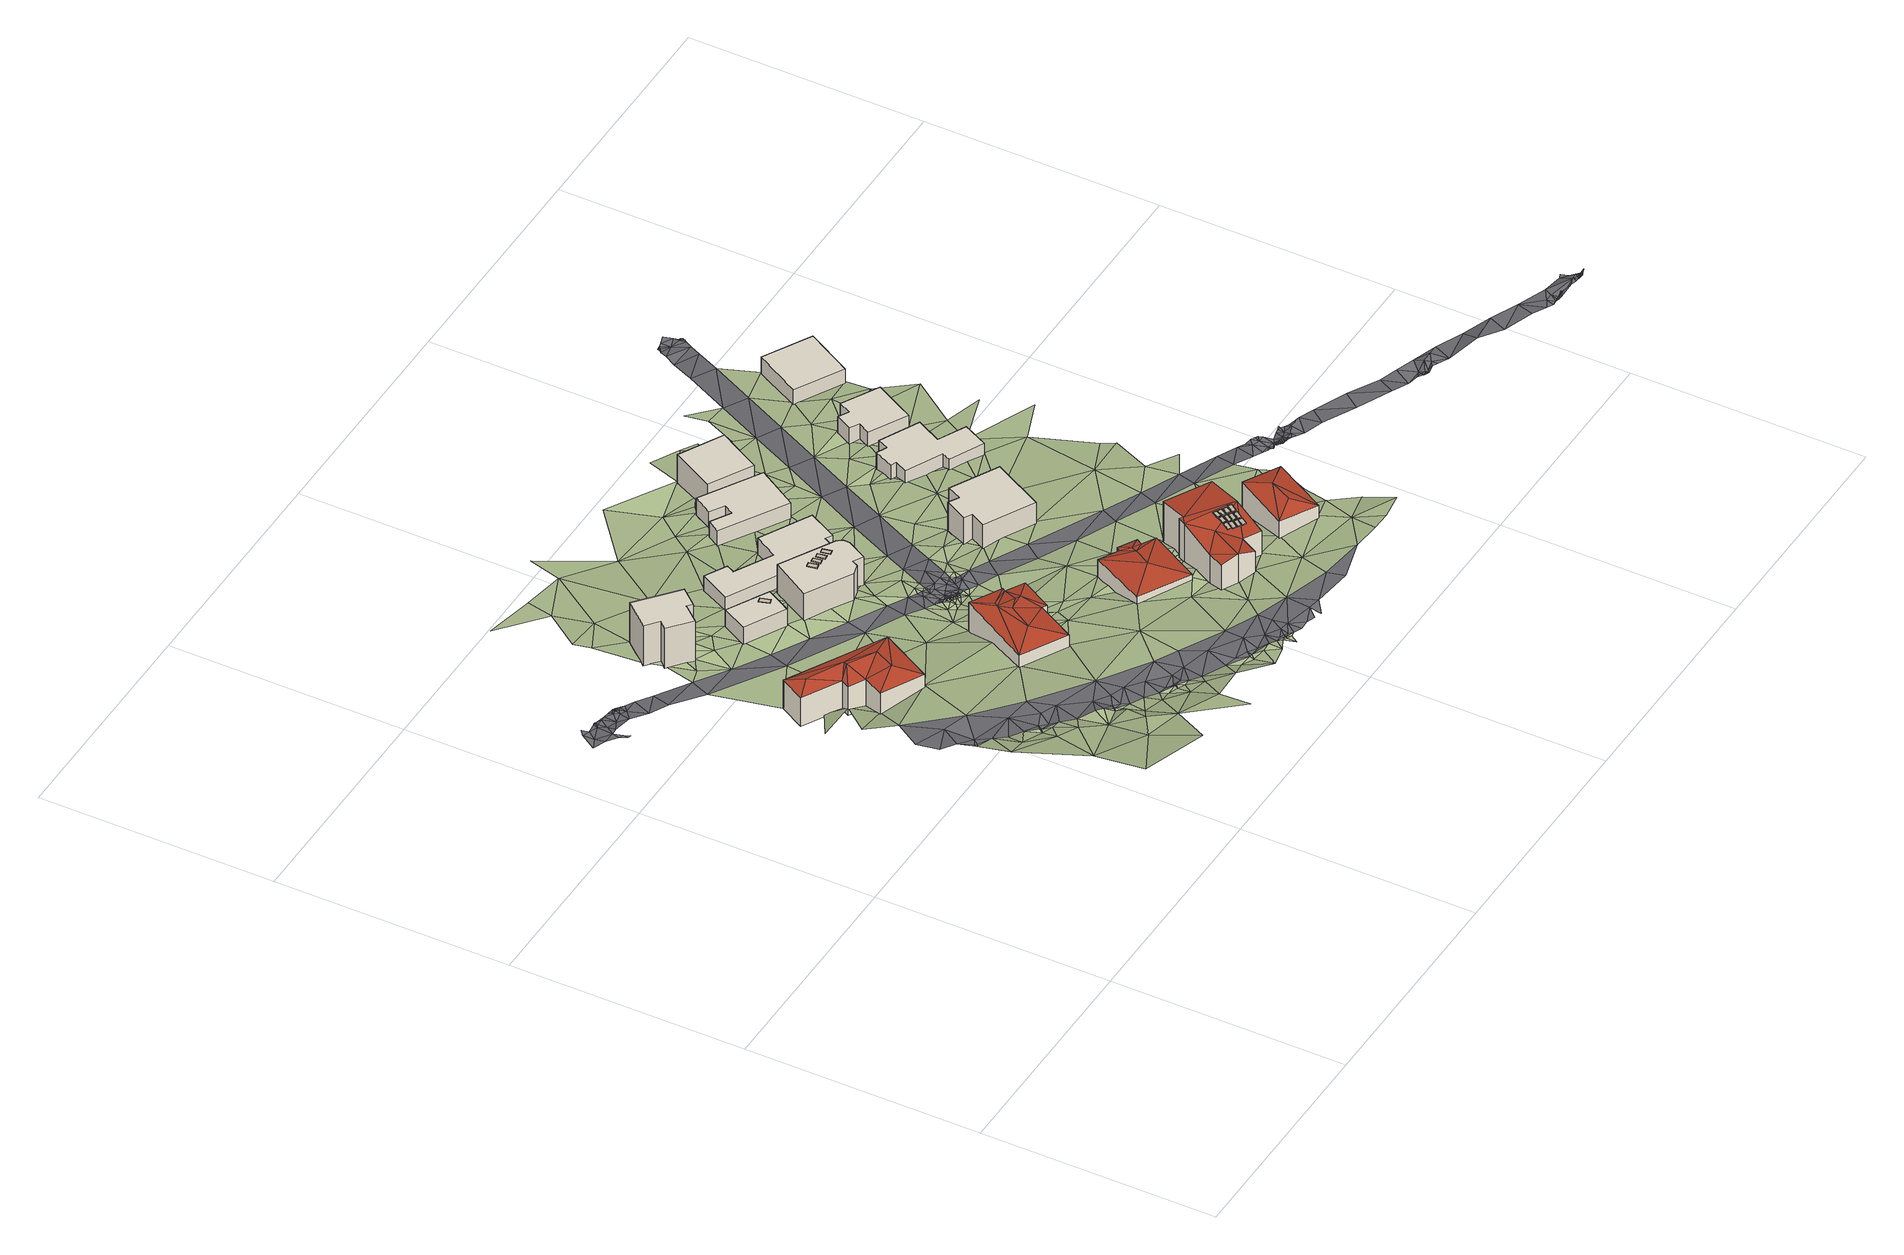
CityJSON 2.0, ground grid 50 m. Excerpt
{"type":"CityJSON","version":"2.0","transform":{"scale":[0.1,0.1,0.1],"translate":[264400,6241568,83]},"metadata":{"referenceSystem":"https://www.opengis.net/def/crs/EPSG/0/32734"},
"CityObjects":{
"building1":{"type":"Building","attributes":{"address":"2 Cloete Road Universtity Estate Cape Town","building":"house","building:levels":2,"building_height":6.9,"roof_height":101.2,"ground_height":93.5,"plus_code":"4FRW3F62+7G5"},"geometry":[{"type":"Solid","lod":"2","boundaries":[[[[0,1,2]],[[3,4,5]],[[6,5,7]],[[7,5,4]],[[0,2,8]],[[0,8,7]],[[7,8,6]],[[6,8,9]],[[10,3,5]],[[10,5,6]],[[11,10,9]],[[9,10,6]],[[12,11,9]],[[12,9,8]],[[1,12,2]],[[2,12,8]],[[13,14,0,7]],[[14,15,1,0]],[[15,16,12,1]],[[16,17,11,12]],[[17,18,10,11]],[[18,19,3,10]],[[19,20,4,3]],[[20,13,7,4]],[[20,19,18,17,16,15,14,13]]]],"semantics":{"surfaces":[{"type":"RoofSurface"},{"type":"WallSurface"},{"type":"GroundSurface"}],"values":[[0,0,0,0,0,0,0,0,0,0,0,0,0,0,0,0,1,1,1,1,1,1,1,1,2]]}}]},
"building2":{"type":"Building","attributes":{"address":"3 Cloete Road University Estate Cape Town","building":"house","building:levels":3,"building_height":9.7,"roof_height":102.4,"ground_height":92.4,"plus_code":"4FRW3F62+CG3"},"geometry":[{"type":"Solid","lod":"1","boundaries":[[[[21,22,23,24]],[[22,25,26,23]],[[25,27,28,26]],[[27,29,30,28]],[[29,31,32,30]],[[31,33,34,32]],[[33,35,36,34]],[[35,21,24,36]],[[24,23,26,28,30,32,34,36]],[[35,33,31,29,27,25,22,21]]]]}]},
"building3":{"type":"Building","attributes":{"building":"garage","building:levels":1,"building_height":4.1,"roof_height":96.3,"ground_height":91.9,"plus_code":"4FRW3F62+9H4"},"children":["building3-1"],"geometry":[{"type":"Solid","lod":"1","boundaries":[[[[37,38,39,40]],[[38,41,42,39]],[[41,43,44,42]],[[43,37,40,44]],[[40,39,42,44]],[[43,41,38,37]]]]}]},
"building3-1":{"type":"BuildingInstallation","parents":["building3"],"geometry":[{"type":"Solid","lod":"1","boundaries":[[[[45,46,47,48]],[[46,49,50,47]],[[49,51,52,50]],[[51,45,48,52]],[[48,47,50,52]],[[51,49,46,45]]]]}]},
"building4":{"type":"Building","attributes":{"address":"4 Cloete Road Universtity Estate Cape Town","building":"house","building:levels":2,"building_height":6.9,"roof_height":103.8,"ground_height":94,"plus_code":"4FRW3F62+5JX"},"geometry":[{"type":"Solid","lod":"2","boundaries":[[[[53,54,55]],[[56,53,57]],[[56,57,58]],[[55,59,57]],[[55,57,53]],[[60,56,58]],[[58,57,61]],[[58,61,60]],[[62,63,64]],[[57,59,65]],[[57,65,61]],[[61,65,64]],[[61,64,63]],[[59,55,66]],[[59,66,64]],[[59,64,65]],[[64,66,62]],[[54,66,55]],[[67,68,54,53]],[[68,69,66,54]],[[69,70,62,66]],[[70,71,63,62]],[[71,72,61,63]],[[72,73,60,61]],[[73,74,56,60]],[[74,67,53,56]],[[74,73,72,71,70,69,68,67]]]],"semantics":{"surfaces":[{"type":"RoofSurface"},{"type":"WallSurface"},{"type":"GroundSurface"}],"values":[[0,0,0,0,0,0,0,0,0,0,0,0,0,0,0,0,0,0,1,1,1,1,1,1,1,1,2]]}}]},
"building5":{"type":"Building","attributes":{"address":"20 Cloete Road University Estate Cape Town","building":"house","building:levels":2,"building_height":6.9,"roof_height":98.9,"ground_height":91.3,"plus_code":"4FRW3F62+8JQ"},"children":["building5-1","building5-2","building5-3","building5-4"],"geometry":[{"type":"Solid","lod":"1","boundaries":[[[[75,76,77,78]],[[76,79,80,77]],[[79,81,82,80]],[[81,83,84,82]],[[83,85,86,84]],[[85,87,88,86]],[[87,89,90,88]],[[89,91,92,90]],[[91,75,78,92]],[[78,77,80,82,84,86,88,90,92]],[[91,89,87,85,83,81,79,76,75]]]]}]},
"building5-1":{"type":"BuildingInstallation","parents":["building5"],"geometry":[{"type":"Solid","lod":"1","boundaries":[[[[93,94,95,96]],[[94,97,98,95]],[[97,99,100,98]],[[99,93,96,100]],[[96,95,98,100]],[[99,97,94,93]]]]}]},
"building5-2":{"type":"BuildingInstallation","parents":["building5"],"geometry":[{"type":"Solid","lod":"1","boundaries":[[[[101,102,103,104]],[[102,105,106,103]],[[105,107,108,106]],[[107,101,104,108]],[[104,103,106,108]],[[107,105,102,101]]]]}]},
"building5-3":{"type":"BuildingInstallation","parents":["building5"],"geometry":[{"type":"Solid","lod":"1","boundaries":[[[[109,110,111,112]],[[110,113,114,111]],[[113,115,116,114]],[[115,109,112,116]],[[112,111,114,116]],[[115,113,110,109]]]]}]},
"building5-4":{"type":"BuildingInstallation","parents":["building5"],"geometry":[{"type":"Solid","lod":"1","boundaries":[[[[117,118,119,120]],[[118,121,122,119]],[[121,123,124,122]],[[123,117,120,124]],[[120,119,122,124]],[[123,121,118,117]]]]}]},
"building6":{"type":"Building","attributes":{"address":"18 Haig Road University Estate Cape Town","building":"house","building:levels":1,"building_height":4.1,"roof_height":95.2,"ground_height":90,"plus_code":"4FRW3F62+9MC"},"geometry":[{"type":"Solid","lod":"1","boundaries":[[[[125,126,127,128]],[[126,129,130,127]],[[129,131,132,130]],[[131,133,134,132]],[[133,135,136,134]],[[135,137,138,136]],[[137,139,140,138]],[[139,141,142,140]],[[141,143,144,142]],[[143,125,128,144]],[[128,127,130,132,134,136,138,140,142,144]],[[143,141,139,137,135,133,131,129,126,125]]]]}]},
"building7":{"type":"Building","attributes":{"address":"6 Cloete Road Universtity Estate Cape Town","building":"house","building:levels":1,"building_height":4.1,"roof_height":102.3,"ground_height":96.7,"plus_code":"4FRW3F62+4PQ"},"geometry":[{"type":"Solid","lod":"2","boundaries":[[[[145,146,147]],[[146,148,147]],[[145,147,149]],[[150,151,152]],[[152,153,154]],[[152,154,150]],[[151,155,152]],[[152,155,153]],[[149,147,153]],[[149,153,155]],[[148,154,153]],[[148,153,147]],[[156,157,148,146]],[[157,158,154,148]],[[158,159,150,154]],[[159,160,151,150]],[[160,161,155,151]],[[161,162,149,155]],[[162,163,145,149]],[[163,156,146,145]],[[163,162,161,160,159,158,157,156]]]],"semantics":{"surfaces":[{"type":"RoofSurface"},{"type":"WallSurface"},{"type":"GroundSurface"}],"values":[[0,0,0,0,0,0,0,0,0,0,0,0,1,1,1,1,1,1,1,1,2]]}}]},
"building8":{"type":"Building","attributes":{"address":"8A Cloete Road Universtity Estate Cape Town","building":"house","building:levels":3,"building_height":9.7,"roof_height":108.6,"ground_height":96.9,"plus_code":"4FRW3F62+4Q9"},"children":["building8-1","building8-2","building8-3","building8-4","building8-5","building8-6","building8-7","building8-8","building8-9","building8-10","building8-11","building8-12"],"geometry":[{"type":"Solid","lod":"2","boundaries":[[[[164,165,166]],[[166,165,167]],[[168,169,165]],[[168,165,164]],[[170,168,164]],[[170,164,171]],[[171,164,166]],[[171,166,172]],[[173,174,175]],[[175,174,171]],[[171,174,170]],[[170,174,176]],[[177,178,173,175]],[[178,179,174,173]],[[179,180,176,174]],[[180,181,170,176]],[[181,182,168,170]],[[182,183,169,168]],[[183,184,165,169]],[[184,185,167,165]],[[185,186,166,167]],[[186,187,172,166]],[[187,188,171,172]],[[188,177,175,171]],[[188,187,186,185,184,183,182,181,180,179,178,177]]]],"semantics":{"surfaces":[{"type":"RoofSurface"},{"type":"WallSurface"},{"type":"GroundSurface"}],"values":[[0,0,0,0,0,0,0,0,0,0,0,0,1,1,1,1,1,1,1,1,1,1,1,1,2]]}}]},
"building8-1":{"type":"BuildingInstallation","parents":["building8"],"geometry":[{"type":"Solid","lod":"2","boundaries":[[[[189,190,191,192]],[[190,193,194,191]],[[193,195,196,194]],[[195,189,192,196]],[[192,191,194,196]],[[195,193,190,189]]]]}]},
"building8-2":{"type":"BuildingInstallation","parents":["building8"],"geometry":[{"type":"Solid","lod":"2","boundaries":[[[[197,198,199,200]],[[198,201,202,199]],[[201,203,204,202]],[[203,197,200,204]],[[200,199,202,204]],[[203,201,198,197]]]]}]},
"building8-3":{"type":"BuildingInstallation","parents":["building8"],"geometry":[{"type":"Solid","lod":"2","boundaries":[[[[205,206,207,208]],[[206,209,210,207]],[[209,211,212,210]],[[211,205,208,212]],[[208,207,210,212]],[[211,209,206,205]]]]}]},
"building8-4":{"type":"BuildingInstallation","parents":["building8"],"geometry":[{"type":"Solid","lod":"2","boundaries":[[[[213,214,215,216]],[[214,217,218,215]],[[217,219,220,218]],[[219,213,216,220]],[[216,215,218,220]],[[219,217,214,213]]]]}]},
"building8-5":{"type":"BuildingInstallation","parents":["building8"],"geometry":[{"type":"Solid","lod":"2","boundaries":[[[[221,222,223,224]],[[222,225,226,223]],[[225,227,228,226]],[[227,221,224,228]],[[224,223,226,228]],[[227,225,222,221]]]]}]},
"building8-6":{"type":"BuildingInstallation","parents":["building8"],"geometry":[{"type":"Solid","lod":"2","boundaries":[[[[229,230,231,232]],[[230,233,234,231]],[[233,235,236,234]],[[235,229,232,236]],[[232,231,234,236]],[[235,233,230,229]]]]}]},
"building8-7":{"type":"BuildingInstallation","parents":["building8"],"geometry":[{"type":"Solid","lod":"2","boundaries":[[[[237,238,239,240]],[[238,241,242,239]],[[241,243,244,242]],[[243,237,240,244]],[[240,239,242,244]],[[243,241,238,237]]]]}]},
"building8-8":{"type":"BuildingInstallation","parents":["building8"],"geometry":[{"type":"Solid","lod":"2","boundaries":[[[[245,246,247,248]],[[246,249,250,247]],[[249,251,252,250]],[[251,245,248,252]],[[248,247,250,252]],[[251,249,246,245]]]]}]},
"building8-9":{"type":"BuildingInstallation","parents":["building8"],"geometry":[{"type":"Solid","lod":"2","boundaries":[[[[253,254,255,256]],[[254,257,258,255]],[[257,259,260,258]],[[259,253,256,260]],[[256,255,258,260]],[[259,257,254,253]]]]}]},
"building8-10":{"type":"BuildingInstallation","parents":["building8"],"geometry":[{"type":"Solid","lod":"2","boundaries":[[[[261,262,263,264]],[[262,265,266,263]],[[265,267,268,266]],[[267,261,264,268]],[[264,263,266,268]],[[267,265,262,261]]]]}]},
"building8-11":{"type":"BuildingInstallation","parents":["building8"],"geometry":[{"type":"Solid","lod":"2","boundaries":[[[[269,270,271,272]],[[270,273,274,271]],[[273,275,276,274]],[[275,269,272,276]],[[272,271,274,276]],[[275,273,270,269]]]]}]},
"building8-12":{"type":"BuildingInstallation","parents":["building8"],"geometry":[{"type":"Solid","lod":"2","boundaries":[[[[277,278,279,280]],[[278,281,282,279]],[[281,283,284,282]],[[283,277,280,284]],[[280,279,282,284]],[[283,281,278,277]]]]}]},
"building9":{"type":"Building","attributes":{"address":"16 Haig Road University Estate Cape Town","building":"house","building:levels":1,"building_height":4.1,"roof_height":93.6,"ground_height":88.9,"plus_code":"4FRW3F62+CP6"},"geometry":[{"type":"Solid","lod":"1","boundaries":[[[[285,286,287,288]],[[286,289,290,287]],[[289,291,292,290]],[[291,293,294,292]],[[293,295,296,294]],[[295,297,298,296]],[[297,299,300,298]],[[299,285,288,300]],[[288,287,290,292,294,296,298,300]],[[299,297,295,293,291,289,286,285]]]]}]},
"building10":{"type":"Building","attributes":{"address":"19 Haig Road University Estate Cape Town","building":"house","building:levels":2,"building_height":6.9,"roof_height":99.7,"ground_height":91.1,"plus_code":"4FRW3F62+7Q8"},"geometry":[{"type":"Solid","lod":"1","boundaries":[[[[301,302,303,304]],[[302,305,306,303]],[[305,307,308,306]],[[307,309,310,308]],[[309,311,312,310]],[[311,313,314,312]],[[313,315,316,314]],[[315,301,304,316]],[[304,303,306,308,310,312,314,316]],[[315,313,311,309,307,305,302,301]]]]}]},
"building11":{"type":"Building","attributes":{"address":"8 Cloete Road Universtity Estate Cape Town","building":"house","building:levels":2,"building_height":6.9,"roof_height":107,"ground_height":98.6,"plus_code":"4FRW3F62+3VJ"},"geometry":[{"type":"Solid","lod":"2","boundaries":[[[[317,318,319]],[[320,321,322]],[[317,322,318]],[[318,322,321]],[[318,321,320]],[[318,320,319]],[[323,324,317,319]],[[324,325,322,317]],[[325,326,320,322]],[[326,323,319,320]],[[326,325,324,323]]]],"semantics":{"surfaces":[{"type":"RoofSurface"},{"type":"WallSurface"},{"type":"GroundSurface"}],"values":[[0,0,0,0,0,0,1,1,1,1,2]]}}]},
"building12":{"type":"Building","attributes":{"address":"14 Haig Road University Estate Cape Town","building":"house","building:levels":2,"building_height":6.9,"roof_height":95,"ground_height":87.5,"plus_code":"4FRW3F62+FP4"},"geometry":[{"type":"Solid","lod":"1","boundaries":[[[[327,328,329,330]],[[328,331,332,329]],[[331,333,334,332]],[[333,327,330,334]],[[330,329,332,334]],[[333,331,328,327]]]]}]},
"building13":{"type":"Building","attributes":{"address":"17 Haig Road University Estate Cape Town","building":"house","building:levels":1,"building_height":4.1,"roof_height":93.6,"ground_height":88.2,"plus_code":"4FRW3F62+8RW"},"geometry":[{"type":"Solid","lod":"1","boundaries":[[[[335,336,337,338]],[[336,339,340,337]],[[339,341,342,340]],[[341,343,344,342]],[[343,345,346,344]],[[345,347,348,346]],[[347,349,350,348]],[[349,351,352,350]],[[351,353,354,352]],[[353,355,356,354]],[[355,357,358,356]],[[357,335,338,358]],[[338,337,340,342,344,346,348,350,352,354,356,358]],[[357,355,353,351,349,347,345,343,341,339,336,335]]]]}]},
"building14":{"type":"Building","attributes":{"address":"15 Haig Road University Estate Cape Town","building":"house","building:levels":1,"building_height":4.1,"roof_height":91.9,"ground_height":87,"plus_code":"4FRW3F62+9VR"},"geometry":[{"type":"Solid","lod":"1","boundaries":[[[[359,360,361,362]],[[360,363,364,361]],[[363,365,366,364]],[[365,367,368,366]],[[367,369,370,368]],[[369,371,372,370]],[[371,373,374,372]],[[373,359,362,374]],[[362,361,364,366,368,370,372,374]],[[373,371,369,367,365,363,360,359]]]]}]},
"building15":{"type":"Building","attributes":{"address":"34 Haig Road University Estate Cape Town","building":"house","building:levels":1,"building_height":4.1,"roof_height":89.7,"ground_height":84.8,"plus_code":"4FRW3F62+FV9"},"geometry":[{"type":"Solid","lod":"1","boundaries":[[[[375,376,377,378]],[[376,379,380,377]],[[379,381,382,380]],[[381,375,378,382]],[[378,377,380,382]],[[381,379,376,375]]]]}]},
"terrain1":{"type":"TINRelief","geometry":[{"type":"CompositeSurface","lod":"1","boundaries":[[[383,384,385]],[[385,386,383]],[[387,384,388]],[[387,389,390]],[[391,389,387]],[[387,388,391]],[[392,393,390]],[[394,392,390]],[[394,390,389]],[[388,384,395]],[[389,391,396]],[[383,397,384]],[[398,391,388]],[[391,399,396]],[[397,395,384]],[[391,398,399]],[[383,386,400]],[[395,401,388]],[[401,398,388]],[[402,399,398]],[[403,404,405]],[[406,402,398]],[[398,401,406]],[[397,383,407]],[[400,407,383]],[[408,401,395]],[[408,406,401]],[[409,410,411]],[[395,412,408]],[[395,397,412]],[[405,404,409]],[[397,407,413]],[[414,407,400]],[[415,416,403]],[[417,412,397]],[[407,414,413]],[[403,416,404]],[[418,397,413]],[[397,419,417]],[[409,420,410]],[[397,418,419]],[[409,404,421]],[[422,423,400]],[[400,424,414]],[[413,414,425]],[[413,425,418]],[[419,418,426]],[[427,426,418]],[[418,425,427]],[[428,425,414]],[[429,400,423]],[[424,400,429]],[[425,428,427]],[[14,430,431]],[[432,414,424]],[[428,414,432]],[[433,434,415]],[[435,436,437]],[[415,434,416]],[[435,438,436]],[[439,430,14]],[[424,440,432]],[[429,441,424]],[[440,424,441]],[[429,423,442]],[[443,444,437]],[[436,445,437]],[[429,446,441]],[[438,447,436]],[[423,448,442]],[[445,436,447]],[[434,433,449]],[[441,450,440]],[[451,446,429]],[[441,446,450]],[[442,451,429]],[[446,452,450]],[[444,453,454]],[[446,451,452]],[[442,455,451]],[[451,455,452]],[[438,456,447]],[[442,457,455]],[[448,457,442]],[[447,456,458]],[[459,460,454]],[[456,438,461]],[[454,453,459]],[[458,456,462]],[[463,461,438]],[[462,464,458]],[[465,416,434]],[[466,457,448]],[[416,467,468]],[[439,469,430]],[[462,456,470]],[[471,434,449]],[[469,439,468]],[[459,472,460]],[[473,466,448]],[[474,473,448]],[[461,470,456]],[[467,416,465]],[[470,475,462]],[[449,476,477]],[[478,475,470]],[[472,479,480]],[[453,481,482]],[[473,474,483]],[[484,466,473]],[[463,485,461]],[[461,486,470]],[[459,453,482]],[[449,477,471]],[[470,486,478]],[[484,473,483]],[[474,487,483]],[[485,463,488]],[[481,478,482]],[[467,469,468]],[[484,483,489]],[[474,490,487]],[[491,477,476]],[[487,489,483]],[[487,492,489]],[[493,478,486]],[[494,472,459]],[[490,492,487]],[[74,467,465]],[[488,495,485]],[[496,492,490]],[[479,472,494]],[[482,478,493]],[[477,491,497]],[[498,496,490]],[[488,499,495]],[[494,459,482]],[[500,469,467]],[[486,43,493]],[[501,496,498]],[[498,502,503]],[[504,471,477]],[[471,504,505]],[[498,503,501]],[[74,506,467]],[[502,507,503]],[[503,508,501]],[[503,507,508]],[[485,495,509]],[[500,467,506]],[[507,510,508]],[[511,505,504]],[[485,509,43]],[[495,499,512]],[[493,513,482]],[[514,515,511]],[[514,511,504]],[[506,74,516]],[[493,43,517]],[[509,518,43]],[[504,477,519]],[[497,520,477]],[[517,43,518]],[[512,499,521]],[[514,504,522]],[[506,516,523]],[[522,524,514]],[[506,525,500]],[[521,499,526]],[[523,516,527]],[[509,528,518]],[[482,529,494]],[[530,524,522]],[[517,518,531]],[[525,506,532]],[[533,497,534]],[[506,523,535]],[[536,523,527]],[[535,532,506]],[[536,537,538]],[[528,531,518]],[[539,522,504]],[[520,519,477]],[[530,522,540]],[[525,532,541]],[[542,482,513]],[[521,526,543]],[[519,539,504]],[[544,535,523]],[[545,532,535]],[[533,520,497]],[[528,546,531]],[[530,540,547]],[[541,532,548]],[[543,526,549]],[[536,550,523]],[[536,538,550]],[[548,532,551]],[[552,494,529]],[[551,532,545]],[[545,535,544]],[[522,539,540]],[[543,553,521]],[[548,554,541]],[[546,528,555]],[[550,538,547]],[[548,556,554]],[[551,557,548]],[[523,558,544]],[[559,548,557]],[[559,556,548]],[[545,560,551]],[[534,561,533]],[[562,563,564]],[[565,545,544]],[[551,566,557]],[[560,566,551]],[[559,567,556]],[[568,559,557]],[[545,565,560]],[[566,569,557]],[[567,559,570]],[[568,570,559]],[[569,568,557]],[[482,542,529]],[[571,566,560]],[[569,566,572]],[[573,565,544]],[[572,566,574]],[[558,523,550]],[[560,565,571]],[[575,566,571]],[[574,566,575]],[[555,576,546]],[[577,553,543]],[[571,578,575]],[[579,571,565]],[[544,558,573]],[[578,571,579]],[[573,580,565]],[[580,579,565]],[[543,549,581]],[[582,549,583]],[[562,542,513]],[[579,580,584]],[[585,576,555]],[[586,580,573]],[[587,584,580]],[[539,519,588]],[[553,577,589]],[[580,590,587]],[[590,580,586]],[[558,586,573]],[[591,590,586]],[[592,582,583]],[[586,558,593]],[[591,586,593]],[[543,581,577]],[[593,594,591]],[[581,549,582]],[[595,594,593]],[[592,596,597]],[[597,582,592]],[[558,598,593]],[[576,585,599]],[[598,595,593]],[[540,539,162]],[[533,600,520]],[[601,598,558]],[[540,602,547]],[[603,558,550]],[[519,520,604]],[[605,562,564]],[[582,597,606]],[[607,599,585]],[[608,539,588]],[[603,601,558]],[[606,581,582]],[[550,547,602]],[[609,533,561]],[[607,610,599]],[[600,533,611]],[[612,520,600]],[[613,605,564]],[[162,539,608]],[[614,577,581]],[[87,610,607]],[[615,603,550]],[[581,606,614]],[[520,612,604]],[[542,562,616]],[[540,162,602]],[[562,605,616]],[[609,611,533]],[[617,618,619]],[[610,87,620]],[[85,620,87]],[[602,615,550]],[[577,621,83]],[[622,617,619]],[[83,623,85]],[[624,617,622]],[[625,622,619]],[[529,542,626]],[[614,621,577]],[[620,85,623]],[[627,622,625]],[[561,628,629]],[[604,612,630]],[[609,561,629]],[[622,631,624]],[[83,621,623]],[[631,622,627]],[[630,632,604]],[[633,162,634]],[[635,620,623]],[[636,542,616]],[[602,162,633]],[[637,624,631]],[[638,620,635]],[[634,639,633]],[[542,636,626]],[[529,626,640]],[[641,615,602]],[[605,642,616]],[[639,643,644]],[[633,639,644]],[[630,645,632]],[[631,627,646]],[[642,605,647]],[[627,648,646]],[[645,649,632]],[[650,602,633]],[[609,651,652]],[[529,640,653]],[[637,631,654]],[[650,633,644]],[[626,636,655]],[[609,629,651]],[[656,629,628]],[[644,657,650]],[[649,645,658]],[[659,623,621]],[[623,659,635]],[[660,655,636]],[[661,637,654]],[[662,650,657]],[[649,658,663]],[[654,631,664]],[[602,665,641]],[[664,631,646]],[[666,667,662]],[[626,655,668]],[[658,669,663]],[[602,650,665]],[[663,670,649]],[[670,667,649]],[[635,659,671]],[[648,672,646]],[[655,660,673]],[[640,626,668]],[[648,674,672]],[[642,647,675]],[[651,629,676]],[[677,675,647]],[[650,662,178]],[[667,178,662]],[[654,664,678]],[[671,659,677]],[[654,679,661]],[[646,680,664]],[[667,670,178]],[[679,654,678]],[[640,668,681]],[[682,629,656]],[[676,683,651]],[[684,681,668]],[[661,679,685]],[[676,629,686]],[[687,681,684]],[[672,674,688]],[[665,650,689]],[[650,178,689]],[[687,684,690]],[[681,691,640]],[[692,661,685]],[[693,653,640]],[[690,694,687]],[[695,682,656]],[[691,681,687]],[[690,696,694]],[[677,659,697]],[[677,697,675]],[[682,686,629]],[[696,698,694]],[[685,679,301]],[[696,699,698]],[[693,640,691]],[[679,700,301]],[[688,674,701]],[[324,683,676]],[[699,702,698]],[[695,703,682]],[[697,704,675]],[[702,699,705]],[[178,706,689]],[[692,685,707]],[[324,708,683]],[[707,685,301]],[[702,705,709]],[[706,178,708]],[[709,705,286]],[[682,703,710]],[[682,711,686]],[[712,286,704]],[[712,704,697]],[[707,301,713]],[[714,686,711]],[[715,709,286]],[[716,692,717]],[[682,710,718]],[[682,718,711]],[[707,719,692]],[[715,286,712]],[[719,717,692]],[[701,720,688]],[[721,708,324]],[[697,722,712]],[[328,709,715]],[[723,707,713]],[[706,708,721]],[[724,714,711]],[[723,713,725]],[[688,720,725]],[[715,712,722]],[[693,726,727]],[[724,728,714]],[[729,693,328]],[[717,719,730]],[[716,717,731]],[[707,732,719]],[[720,701,733]],[[729,726,693]],[[730,734,717]],[[324,728,735]],[[730,719,736]],[[707,723,737]],[[324,735,721]],[[717,734,731]],[[737,732,707]],[[731,738,716]],[[739,728,724]],[[716,738,740]],[[715,741,328]],[[715,722,741]],[[742,723,725]],[[729,328,743]],[[744,745,733]],[[729,746,726]],[[745,720,733]],[[728,739,735]],[[737,747,732]],[[737,723,748]],[[731,749,738]],[[731,750,749]],[[741,743,328]],[[735,751,721]],[[748,723,742]],[[720,752,725]],[[753,740,738]],[[738,749,754]],[[745,744,755]],[[752,742,725]],[[738,754,753]],[[720,745,756]],[[754,749,757]],[[740,753,758]],[[741,759,743]],[[740,760,761]],[[754,757,762]],[[753,754,763]],[[740,758,760]],[[720,756,764]],[[720,764,752]],[[762,757,765]],[[766,767,765]],[[741,768,759]],[[752,767,742]],[[762,765,769]],[[768,770,759]],[[758,359,760]],[[771,359,758]],[[765,767,772]],[[760,773,761]],[[765,772,769]],[[760,359,774]],[[773,775,761]],[[767,752,776]],[[760,774,773]],[[359,777,774]],[[778,772,767]],[[779,769,772]],[[779,780,769]],[[781,774,777]],[[781,777,780]],[[782,775,773]],[[783,773,774]],[[775,782,784]],[[781,783,774]],[[781,780,779]]]}]},
"road1":{"type":"Road","attributes":{"highway":"tertiary","name":"Upper Roodebloem Road","surface":"asphalt","lanes":2,"width":8.6},"geometry":[{"type":"MultiSurface","lod":"1","boundaries":[[[785,786,787]],[[787,786,393]],[[393,392,788]],[[392,394,788]],[[788,394,389]],[[393,788,787]],[[787,403,785]],[[788,389,789]],[[787,788,415]],[[396,789,389]],[[403,787,415]],[[396,399,789]],[[402,790,399]],[[789,415,788]],[[402,406,790]],[[399,790,789]],[[790,406,791]],[[406,408,791]],[[791,792,790]],[[790,792,789]],[[793,791,408]],[[433,415,789]],[[412,793,408]],[[791,793,792]],[[792,433,789]],[[793,433,792]],[[794,412,417]],[[412,794,793]],[[417,419,794]],[[419,426,795]],[[426,427,795]],[[794,419,795]],[[795,427,796]],[[427,428,796]],[[795,797,794]],[[797,795,796]],[[449,433,793]],[[449,793,794]],[[798,796,428]],[[796,798,797]],[[432,798,428]],[[449,794,797]],[[798,449,797]],[[432,440,799]],[[798,432,799]],[[440,450,800]],[[799,440,800]],[[450,801,800]],[[450,452,801]],[[801,452,802]],[[452,455,802]],[[803,800,801]],[[803,799,800]],[[476,449,798]],[[802,803,801]],[[476,798,799]],[[804,802,455]],[[802,804,803]],[[803,476,799]],[[457,804,455]],[[804,476,803]],[[804,457,805]],[[466,805,457]],[[476,804,491]],[[805,491,804]],[[484,806,466]],[[806,805,466]],[[484,807,806]],[[484,489,807]],[[807,489,808]],[[809,805,806]],[[809,806,807]],[[497,491,805]],[[489,492,808]],[[807,808,809]],[[497,805,809]],[[492,810,808]],[[808,810,809]],[[496,810,492]],[[810,496,811]],[[496,501,811]],[[501,812,811]],[[501,508,812]],[[811,813,810]],[[812,508,814]],[[811,812,813]],[[508,510,814]],[[812,814,813]],[[534,809,810]],[[809,534,497]],[[813,815,810]],[[816,814,510]],[[814,816,813]],[[816,510,817]],[[810,815,534]],[[815,813,816]],[[816,817,818]],[[816,818,819]],[[561,815,816]],[[819,818,820]],[[561,534,815]],[[819,561,816]],[[821,822,819]],[[822,561,819]],[[822,628,561]],[[823,628,822]],[[823,656,628]]]}]},
"road2":{"type":"Road","attributes":{"highway":"residential","name":"Cloete Road","surface":"asphalt","lanes":2,"width":4.4},"geometry":[{"type":"MultiSurface","lod":"1","boundaries":[[[500,526,469]],[[824,825,826]],[[827,828,829]],[[827,830,828]],[[831,832,829]],[[833,834,835]],[[836,837,835]],[[836,835,834]],[[838,839,840]],[[575,578,841]],[[569,842,568]],[[574,575,841]],[[572,842,569]],[[842,843,568]],[[591,844,845]],[[594,844,591]],[[845,590,591]],[[590,845,587]],[[587,845,846]],[[648,641,674]],[[847,842,841]],[[578,846,841]],[[845,848,849]],[[850,595,598]],[[567,851,556]],[[852,840,827]],[[438,431,430]],[[435,431,438]],[[853,854,855]],[[856,857,858]],[[859,858,860]],[[859,861,858]],[[862,839,838]],[[840,863,836]],[[858,864,856]],[[525,549,500]],[[864,858,861]],[[843,851,567]],[[865,597,596]],[[851,554,556]],[[866,867,868]],[[869,870,871]],[[872,873,874]],[[875,873,876]],[[877,874,878]],[[877,870,869]],[[879,880,881]],[[881,882,883]],[[881,883,879]],[[884,885,883]],[[886,887,888]],[[889,888,890]],[[891,872,874]],[[875,874,873]],[[892,875,880]],[[885,884,890]],[[893,894,895]],[[896,897,898]],[[899,892,900]],[[896,901,897]],[[901,902,868]],[[903,904,905]],[[906,907,908]],[[909,910,911]],[[904,903,912]],[[913,914,915]],[[897,916,898]],[[917,918,919]],[[920,921,922]],[[825,923,924]],[[925,721,751]],[[926,927,928]],[[922,929,920]],[[706,721,744]],[[921,930,922]],[[931,932,933]],[[934,931,933]],[[935,824,927]],[[936,937,922]],[[938,932,931]],[[924,939,825]],[[940,931,934]],[[941,938,931]],[[942,943,944]],[[945,946,947]],[[948,940,934]],[[949,950,951]],[[824,928,927]],[[665,689,701]],[[850,952,953]],[[954,955,859]],[[665,701,674]],[[430,469,488]],[[850,848,844]],[[488,469,499]],[[601,850,598]],[[641,648,615]],[[956,888,887]],[[957,877,869]],[[879,883,885]],[[958,879,885]],[[875,876,959]],[[880,875,881]],[[959,882,881]],[[960,961,962]],[[890,888,963]],[[875,892,874]],[[867,964,965]],[[881,875,959]],[[870,878,899]],[[892,880,958]],[[870,877,878]],[[957,891,877]],[[874,877,891]],[[956,963,888]],[[889,886,888]],[[912,966,904]],[[967,911,966]],[[968,969,970]],[[945,971,946]],[[972,973,906]],[[948,974,940]],[[880,879,958]],[[899,871,870]],[[885,890,963]],[[885,963,958]],[[899,878,892]],[[960,956,961]],[[892,878,874]],[[567,570,843]],[[568,843,570]],[[975,976,977]],[[956,887,961]],[[915,968,913]],[[908,911,978]],[[912,979,967]],[[947,980,909]],[[904,981,905]],[[981,909,982]],[[905,981,982]],[[904,966,910]],[[981,904,910]],[[981,910,909]],[[912,967,966]],[[982,909,980]],[[826,983,824]],[[928,824,983]],[[963,960,958]],[[956,960,963]],[[899,867,984]],[[962,985,986]],[[960,900,958]],[[960,986,900]],[[987,988,989]],[[962,986,960]],[[892,958,900]],[[984,871,899]],[[594,595,844]],[[978,979,990]],[[911,967,978]],[[991,862,838]],[[864,861,992]],[[993,839,862]],[[993,994,839]],[[995,896,898]],[[896,995,996]],[[977,976,974]],[[969,968,915]],[[910,966,911]],[[911,945,909]],[[967,979,978]],[[911,908,945]],[[997,954,998]],[[998,954,860]],[[955,999,853]],[[994,863,839]],[[840,839,863]],[[996,902,896]],[[901,896,902]],[[1000,976,975]],[[1001,970,969]],[[1002,1003,1004]],[[974,976,940]],[[931,940,943]],[[1000,975,1005]],[[943,976,1000]],[[579,846,578]],[[579,584,846]],[[936,922,930]],[[936,930,1006]],[[940,976,943]],[[936,938,937]],[[541,554,851]],[[841,572,574]],[[849,848,847]],[[929,927,926]],[[935,927,937]],[[848,845,844]],[[846,849,841]],[[847,841,849]],[[572,841,842]],[[587,846,584]],[[845,849,846]],[[937,927,922]],[[929,922,927]],[[1006,1007,936]],[[938,1007,932]],[[931,943,941]],[[936,1007,938]],[[826,825,939]],[[525,541,1008]],[[867,899,900]],[[1009,1010,990]],[[907,945,908]],[[867,901,868]],[[901,867,965]],[[851,1011,1008]],[[1011,847,1012]],[[847,843,842]],[[1011,851,847]],[[689,706,733]],[[997,862,991]],[[438,430,463]],[[1013,853,855]],[[834,840,836]],[[852,827,1014]],[[847,953,1012]],[[851,843,847]],[[867,866,984]],[[988,987,900]],[[935,937,941]],[[935,825,824]],[[847,848,953]],[[1015,751,1016]],[[991,852,1017]],[[435,1018,431]],[[900,986,988]],[[1019,1020,1021]],[[991,1017,997]],[[857,998,860]],[[1018,435,1022]],[[1019,1016,923]],[[1020,935,1023]],[[854,992,855]],[[1013,992,861]],[[1023,935,942]],[[935,1020,825]],[[861,859,1013]],[[855,992,1013]],[[955,853,1013]],[[857,860,858]],[[955,1013,859]],[[850,953,848]],[[627,615,648]],[[1024,943,1000]],[[942,935,941]],[[941,943,942]],[[937,938,941]],[[850,844,595]],[[1025,627,625]],[[1025,619,1026]],[[952,850,1026]],[[831,829,828]],[[469,526,499]],[[1011,1012,865]],[[1027,944,1024]],[[970,1001,1028]],[[615,627,603]],[[1029,952,1026]],[[972,918,973]],[[1030,895,917]],[[895,1030,893]],[[1010,978,990]],[[908,978,1010]],[[500,549,526]],[[1011,865,596]],[[1031,1032,1027]],[[1004,1001,1002]],[[619,1025,625]],[[618,617,1029]],[[1033,895,894]],[[1008,549,525]],[[1024,1004,1003]],[[603,1025,601]],[[965,1033,916]],[[592,1008,1011]],[[1027,1024,1031]],[[1026,618,1029]],[[1034,898,916]],[[901,965,897]],[[1034,916,1033]],[[950,1020,1023]],[[721,925,744]],[[900,987,867]],[[867,987,964]],[[840,852,838]],[[955,1017,999]],[[954,859,860]],[[1035,1018,1022]],[[1036,853,1035]],[[1020,950,949]],[[751,1015,925]],[[1017,955,954]],[[1035,853,999]],[[1021,1020,949]],[[825,1020,1019]],[[1019,1015,1016]],[[1019,1021,1037]],[[1000,1005,1028]],[[1024,1003,1031]],[[972,1010,1009]],[[906,1010,972]],[[596,592,1011]],[[592,583,1008]],[[943,1024,944]],[[1000,1004,1024]],[[1025,850,601]],[[619,618,1026]],[[1034,1033,894]],[[916,897,965]],[[1014,999,1017]],[[991,838,852]],[[971,914,946]],[[947,909,945]],[[1019,1037,1015]],[[825,1019,923]],[[1025,1026,850]],[[627,1025,603]],[[965,964,1033]],[[1033,964,895]],[[1017,954,997]],[[1014,1017,852]],[[1008,583,549]],[[851,1008,541]],[[1000,1028,1004]],[[1001,1004,1028]],[[853,1036,854]],[[907,906,973]],[[908,1010,906]],[[827,840,834]],[[833,830,834]],[[827,834,830]],[[1022,1036,1035]],[[946,914,913]],[[945,907,971]],[[463,430,488]],[[674,641,665]],[[689,733,701]],[[706,744,733]],[[917,919,1030]],[[918,972,919]]]}]},
"road3":{"type":"Road","attributes":{"highway":"residential","name":"Haig Road","surface":"asphalt","lanes":2,"width":5.5},"geometry":[{"type":"MultiSurface","lod":"1","boundaries":[[[865,1038,597]],[[952,1039,1038]],[[1012,952,1038]],[[697,716,740]],[[775,784,768]],[[1040,1041,1042]],[[659,692,716]],[[761,722,740]],[[1043,1044,1045]],[[775,741,761]],[[621,692,659]],[[1046,1047,1048]],[[1049,1050,1051]],[[1049,1052,1050]],[[1043,1040,1053]],[[1042,1054,1051]],[[1055,1056,784]],[[1041,1040,1047]],[[1053,1044,1043]],[[768,784,1056]],[[1057,1045,1044]],[[1058,1045,1059]],[[1055,1060,1061]],[[1056,1055,1061]],[[1061,1060,1062]],[[1045,1057,1059]],[[1050,1042,1051]],[[1053,1040,1060]],[[1045,1063,1043]],[[1048,1047,1040]],[[1058,1063,1045]],[[1043,1063,1064]],[[1043,1048,1040]],[[1041,1054,1042]],[[1065,1066,1042]],[[1048,1043,1064]],[[1042,1066,1040]],[[1052,1065,1050]],[[1065,1042,1050]],[[953,952,1012]],[[617,1039,1029]],[[952,1029,1039]],[[624,1039,617]],[[1066,1062,1040]],[[1060,1040,1062]],[[1012,1038,865]],[[1039,624,1067]],[[597,1038,606]],[[637,614,1067]],[[606,1067,614]],[[614,661,621]],[[606,1038,1067]],[[621,661,692]],[[697,740,722]],[[741,775,768]],[[1067,1038,1039]],[[659,716,697]],[[624,637,1067]],[[614,637,661]],[[722,761,741]]]}]}
},
"vertices":[
[290,854,174],[261,801,174],[302,813,185],[343,678,174],[431,632,174],[411,691,187],[434,734,187],[493,745,174],[379,774,185],[374,766,187],[365,721,174],[331,739,174],[341,757,174],[493,745,105],[290,854,105],[261,801,105],[341,757,105],[331,739,105],[365,721,105],[343,678,105],[431,632,105],
[330,1202,94],[283,1148,94],[283,1148,191],[330,1202,191],[310,1125,94],[310,1125,191],[296,1109,94],[296,1109,191],[342,1070,94],[342,1070,191],[372,1105,94],[372,1105,191],[382,1096,94],[382,1096,191],[413,1132,94],[413,1132,191],
[461,1072,89],[432,1018,89],[432,1018,130],[461,1072,130],[518,972,89],[518,972,130],[547,1025,89],[547,1025,130],
[509,1028,131],[516,1007,131],[516,1007,132],[509,1028,132],[526,1010,131],[526,1010,132],[520,1031,131],[520,1031,132],
[559,502,179],[655,449,179],[628,521,192],[647,658,179],[655,601,188],[659,609,188],[659,572,192],[713,622,179],[709,615,179],[711,526,179],[748,593,179],[700,576,189],[688,582,189],[701,532,179],[559,502,110],[655,449,110],[701,532,110],[711,526,110],[748,593,110],[709,615,110],[713,622,110],[647,658,110],
[645,900,83],[668,906,83],[668,906,152],[645,900,152],[675,919,83],[675,919,152],[696,907,83],[696,907,152],[720,951,83],[720,951,152],[720,964,83],[720,964,152],[712,975,83],[712,975,152],[599,1038,83],[599,1038,152],[548,953,83],[548,953,152],
[671,964,153],[680,966,153],[680,966,155],[671,964,155],[676,985,153],[676,985,155],[667,983,153],[667,983,155],
[651,985,153],[654,966,153],[654,966,155],[651,985,155],[663,967,153],[663,967,155],[660,986,153],[660,986,155],
[645,987,153],[636,986,153],[636,986,155],[645,987,155],[639,967,153],[639,967,155],[648,969,153],[648,969,155],
[629,988,153],[619,986,153],[619,986,155],[629,988,155],[623,966,153],[623,966,155],[633,968,153],[633,968,155],
[731,983,70],[750,1019,70],[750,1019,111],[731,983,111],[765,1011,70],[765,1011,111],[798,1073,70],[798,1073,111],[691,1130,70],[691,1130,111],[663,1080,70],[663,1080,111],[584,1123,70],[584,1123,111],[593,1140,70],[593,1140,111],[547,1165,70],[547,1165,111],[512,1100,70],[512,1100,111],
[813,393,178],[920,334,178],[895,414,191],[980,443,178],[872,508,178],[958,472,178],[920,493,178],[926,464,186],[920,453,186],[951,459,178],[915,485,178],[920,334,137],[980,443,137],[951,459,137],[958,472,137],[920,493,137],[915,485,137],[872,508,137],[813,393,137],
[978,317,247],[941,248,247],[994,268,236],[974,230,236],[926,300,236],[908,266,236],[968,377,249],[1072,323,249],[1031,248,236],[1018,449,236],[985,388,248],[1112,398,236],[977,393,248],[1112,398,139],[1018,449,139],[985,388,139],[977,393,139],[968,377,139],[926,300,139],[908,266,139],[941,248,139],[974,230,139],[994,268,139],[1031,248,139],[1072,323,139],
[1019,345,250],[1011,331,249],[1011,331,251],[1019,345,251],[1019,328,249],[1019,328,251],[1026,341,250],[1026,341,251],
[1028,340,250],[1021,326,249],[1021,326,251],[1028,340,251],[1028,322,249],[1028,322,251],[1035,336,250],[1035,336,251],
[1038,334,250],[1030,321,249],[1030,321,251],[1038,334,251],[1038,317,249],[1038,317,251],[1045,330,250],[1045,330,251],
[1048,329,251],[1040,315,248],[1040,315,249],[1048,329,253],[1048,312,247],[1048,311,249],[1055,325,250],[1055,325,252],
[1011,329,249],[1004,315,248],[1004,315,250],[1011,329,250],[1011,312,248],[1011,311,250],[1019,325,249],[1019,325,250],
[1021,323,250],[1013,309,246],[1013,309,248],[1021,323,251],[1021,306,246],[1021,306,247],[1028,319,249],[1028,319,250],
[1030,318,248],[1022,304,245],[1022,304,247],[1030,318,250],[1030,301,245],[1030,300,246],[1037,314,248],[1037,313,249],
[1039,312,247],[1032,299,244],[1032,298,246],[1039,312,249],[1039,295,243],[1039,295,245],[1047,308,246],[1047,308,248],
[1003,314,247],[996,300,244],[996,300,246],[1003,314,249],[1004,297,244],[1003,297,245],[1011,310,247],[1011,310,248],
[1012,308,246],[1004,294,243],[1004,294,244],[1012,308,248],[1012,291,242],[1012,290,244],[1019,304,245],[1019,303,247],
[1021,303,245],[1014,289,242],[1014,289,243],[1021,302,246],[1021,286,241],[1021,285,243],[1029,299,244],[1029,298,246],
[1031,297,244],[1023,283,241],[1023,283,243],[1031,297,245],[1031,280,241],[1031,280,243],[1038,293,243],[1038,293,245],
[821,1131,59],[873,1218,59],[873,1218,100],[821,1131,100],[748,1292,59],[748,1292,100],[724,1252,59],[724,1252,100],[754,1234,59],[754,1234,100],[742,1213,59],[742,1213,100],[700,1238,59],[700,1238,100],[684,1212,59],[684,1212,100],
[948,866,81],[933,836,81],[933,836,150],[948,866,150],[912,848,81],[912,848,150],[886,800,81],[886,800,150],[902,791,81],[902,791,150],[885,759,81],[885,759,150],[990,704,81],[990,704,150],[1048,813,81],[1048,813,150],
[1149,354,225],[1160,297,238],[1223,313,225],[1159,197,225],[1136,248,238],[1083,239,225],[1223,313,156],[1149,354,156],[1083,239,156],[1159,197,156],
[868,1235,45],[918,1326,45],[918,1326,114],[868,1235,114],[826,1375,45],[826,1375,114],[777,1285,45],[777,1285,114],
[1147,1038,52],[1064,1079,52],[1064,1079,93],[1147,1038,93],[1053,1056,52],[1053,1056,93],[1032,1066,52],[1032,1066,93],[1012,1025,52],[1012,1025,93],[1024,1020,52],[1024,1020,93],[1011,993,52],[1011,993,93],[1088,956,52],[1088,956,93],[1080,938,52],[1080,938,93],[1152,903,52],[1152,903,93],[1178,956,52],[1178,956,93],[1120,985,52],[1120,985,93],
[1136,1200,40],[1122,1174,40],[1122,1174,81],[1136,1200,81],[1100,1186,40],[1100,1186,81],[1081,1151,40],[1081,1151,81],[1101,1140,40],[1101,1140,81],[1087,1115,40],[1087,1115,81],[1167,1072,40],[1167,1072,81],[1213,1158,40],[1213,1158,81],
[1304,1351,18],[1205,1406,18],[1205,1406,59],[1304,1351,59],[1150,1308,18],[1150,1308,59],[1250,1253,18],[1250,1253,59],
[413,147,239],[317,210,233],[295,87,268],[419,35,279],[277,363,210],[365,314,202],[325,430,179],[292,444,179],[324,366,197],[301,455,171],[282,481,177],[305,451,171],[400,289,208],[346,408,176],[449,251,194],[381,354,183],[367,386,183],[492,127,240],[398,342,188],[388,365,183],[293,610,161],[343,678,127],[254,667,157],[391,362,180],[460,179,236],[418,339,188],[331,739,123],[306,776,112],[215,724,153],[446,316,184],[483,231,216],[509,207,201],[368,509,171],[431,632,147],[473,293,194],[496,263,188],[486,282,194],[341,757,110],[365,721,114],[556,9,264],[570,83,248],[545,190,209],[510,254,188],[500,270,188],[502,268,188],[527,250,188],[590,155,209],[411,914,95],[259,997,104],[551,232,193],[448,426,180],[559,502,154],[275,1038,105],[311,1049,101],[296,1109,100],[351,997,97],[391,800,105],[576,214,193],[583,198,193],[618,140,220],[310,1125,100],[283,1148,101],[326,1083,101],[597,186,200],[342,1070,98],[655,95,232],[554,337,188],[601,195,200],[611,179,200],[604,193,200],[330,1202,95],[281,1256,95],[627,179,200],[382,1052,98],[650,165,198],[359,1090,98],[356,1292,85],[273,1292,95],[432,1018,94],[382,1096,98],[426,956,93],[372,1105,97],[603,580,147],[694,138,203],[572,706,117],[493,745,118],[563,831,97],[419,1077,95],[655,449,155],[343,1375,78],[710,114,203],[726,50,221],[395,1111,96],[650,266,194],[725,338,183],[413,1132,96],[358,1433,75],[250,1453,79],[371,1167,94],[460,1229,84],[735,100,203],[739,112,203],[518,972,93],[461,1072,91],[756,92,213],[501,915,93],[743,110,205],[776,63,213],[694,239,198],[778,93,213],[512,1100,84],[453,1421,69],[548,953,93],[795,85,210],[781,187,203],[802,77,210],[576,874,95],[639,789,101],[813,77,210],[810,51,210],[811,72,210],[721,487,151],[681,497,147],[660,698,104],[821,68,210],[814,76,210],[579,1004,89],[831,69,210],[691,515,143],[597,927,95],[547,1165,79],[711,526,143],[701,532,143],[678,641,122],[567,1071,86],[571,1040,89],[813,393,165],[870,308,171],[645,900,93],[742,521,142],[706,671,112],[721,544,143],[677,768,98],[652,833,96],[695,631,122],[599,1038,86],[564,1356,55],[731,561,132],[594,1056,84],[691,726,101],[894,201,189],[848,155,205],[700,711,101],[713,622,122],[709,615,122],[727,605,122],[803,485,147],[773,526,142],[696,758,97],[643,1254,62],[667,868,95],[717,712,101],[713,722,101],[621,1042,86],[748,593,132],[704,745,101],[692,811,95],[765,650,109],[713,733,101],[474,1492,67],[668,906,93],[706,753,97],[634,1019,86],[711,750,97],[713,740,101],[746,711,100],[713,746,101],[719,732,101],[913,129,211],[593,1140,83],[584,1123,84],[619,1104,83],[728,727,101],[719,736,101],[715,748,97],[717,744,101],[719,742,101],[716,747,101],[723,732,101],[720,740,101],[733,722,101],[722,738,101],[725,737,101],[649,1027,83],[696,907,88],[727,735,101],[729,734,101],[732,728,101],[732,848,92],[721,813,95],[709,801,95],[732,733,101],[655,1007,83],[738,726,101],[734,732,101],[843,450,145],[675,919,93],[737,732,101],[740,732,101],[718,796,97],[744,728,100],[742,732,100],[744,732,100],[727,791,97],[730,796,97],[753,727,100],[676,1012,83],[908,266,181],[763,721,100],[881,579,127],[782,711,100],[920,334,170],[691,1130,75],[738,812,95],[684,991,87],[854,473,145],[974,230,191],[695,1002,80],[941,248,182],[926,300,170],[663,1080,81],[766,862,88],[819,690,106],[684,1212,68],[778,770,97],[775,765,97],[784,760,97],[731,983,83],[794,912,80],[796,771,97],[754,958,80],[786,785,97],[793,755,97],[680,1299,53],[810,746,101],[1008,98,214],[1044,169,195],[947,339,171],[820,799,89],[942,373,160],[908,513,135],[890,499,137],[765,1011,78],[700,1238,68],[814,835,89],[750,1019,78],[906,490,143],[721,1348,50],[895,648,107],[753,1171,67],[915,485,143],[920,493,143],[968,377,160],[885,759,98],[745,1102,70],[848,725,103],[961,408,150],[947,522,132],[1031,248,183],[994,268,183],[690,1457,46],[855,827,91],[724,1252,66],[1095,80,224],[937,484,143],[977,393,160],[850,1013,68],[742,1213,65],[842,885,82],[958,472,140],[990,397,150],[886,800,91],[970,607,112],[951,459,140],[980,443,150],[748,1292,63],[985,388,160],[999,413,152],[784,1046,78],[921,741,104],[754,1234,65],[921,684,107],[821,1131,67],[1083,239,189],[798,1073,71],[895,817,89],[912,848,82],[902,791,98],[766,1305,59],[1173,135,210],[1072,323,164],[763,1283,63],[902,913,77],[1159,197,200],[777,1285,63],[990,704,104],[1045,565,120],[779,1273,63],[796,1320,54],[898,986,71],[826,1375,49],[794,1276,59],[1153,74,226],[795,1264,59],[906,1113,58],[812,1266,59],[810,1255,59],[933,836,89],[1067,604,115],[833,1254,59],[1193,73,226],[853,1184,62],[842,1236,59],[1120,523,126],[1001,920,76],[1112,398,150],[868,1235,59],[1245,79,229],[1208,209,196],[911,1172,57],[984,847,81],[1184,243,186],[917,1239,54],[954,1086,59],[980,1052,59],[1247,154,198],[1011,993,69],[1171,679,105],[1196,482,135],[962,1213,48],[1070,874,77],[1240,273,174],[1048,813,82],[918,1421,37],[861,1452,36],[1223,313,162],[937,1372,39],[1012,1025,63],[1032,1066,57],[1052,973,65],[1139,563,121],[1021,1043,63],[1269,388,153],[1024,1020,63],[1080,938,72],[1032,1124,53],[1273,337,167],[1010,1186,48],[1018,1314,37],[1152,903,70],[985,1346,40],[1212,523,128],[1207,592,123],[953,1402,35],[1088,956,65],[1115,921,73],[1064,1079,55],[1053,1056,55],[1271,440,142],[1228,854,72],[1081,1151,47],[1087,1115,52],[1270,555,120],[1261,682,103],[1100,1061,52],[1100,1186,46],[1023,1417,32],[1099,1242,40],[1066,1287,38],[1122,1096,52],[1101,1140,50],[1254,714,94],[1147,1038,55],[1120,985,66],[1178,956,62],[1074,1414,28],[1167,1072,50],[1017,1466,29],[1122,1174,46],[1217,1018,53],[1150,1308,28],[1184,1246,37],[1122,1387,28],[1318,888,70],[1171,1181,43],[1302,997,49],[1299,1120,40],[1213,1158,42],[1249,1199,33],[1205,1406,21],[1250,1253,28],[1178,1487,17],
[256,554,165],[262,507,168],[315,526,169],[313,462,171],[394,434,177],[398,372,180],[410,357,180],[431,386,180],[463,370,182],[502,314,186],[506,275,188],[518,264,188],[531,292,188],[560,281,190],[593,253,192],[593,210,194],[608,202,194],[619,192,200],[631,217,194],[658,207,197],[718,189,201],[721,133,203],[746,121,205],[764,109,205],[777,147,205],[801,114,208],[806,85,210],[816,82,210],[829,96,210],[824,77,210],[845,123,209],[848,91,211],[848,62,211],[868,62,211],[905,76,214],[887,56,211],[900,49,214],[932,72,214],[1013,59,219],
[1350,399,143],[1346,408,143],[1346,398,143],[51,1084,126],[48,1069,126],[57,1065,126],[24,1084,128],[56,1054,126],[62,1052,126],[0,1098,124],[22,1108,124],[23,1132,124],[37,1126,124],[34,1142,124],[66,1124,122],[65,1127,122],[57,1121,122],[726,741,101],[721,745,101],[718,748,97],[743,736,100],[739,735,101],[732,737,101],[728,754,97],[740,745,101],[731,741,101],[754,737,100],[715,756,97],[67,1105,122],[128,1097,119],[144,1110,115],[131,1112,119],[120,1122,119],[118,1122,119],[118,1119,119],[119,1115,119],[112,1120,119],[122,1117,119],[68,1130,122],[61,1130,122],[123,1121,119],[732,787,97],[1944,84,237],[1948,93,237],[1931,87,237],[1956,82,237],[1957,84,237],[1953,83,237],[1959,82,237],[1960,82,237],[1959,83,237],[1961,83,237],[1961,82,237],[1957,83,237],[1958,84,237],[1963,84,237],[1962,84,237],[1963,83,237],[1963,82,237],[1964,82,237],[1965,82,237],[1965,84,237],[1967,83,237],[1968,83,237],[1967,84,237],[1966,83,237],[1965,83,237],[1958,82,237],[1960,86,237],[1844,122,216],[1872,107,216],[1862,162,208],[1904,95,237],[1903,98,216],[1900,93,237],[1956,87,237],[1961,94,237],[1912,98,216],[1906,91,237],[1632,230,182],[1632,231,182],[1631,230,182],[1674,245,195],[1653,268,184],[1650,244,195],[1629,238,182],[1632,233,182],[1637,235,182],[1633,229,182],[1567,268,173],[1591,305,167],[1529,342,164],[1895,100,216],[1807,190,205],[1752,218,196],[1733,178,216],[1353,389,151],[1356,387,151],[1357,391,151],[1327,409,143],[1337,404,143],[1285,482,135],[1350,393,151],[1352,396,151],[1348,395,151],[1351,391,151],[1358,386,151],[1370,386,151],[1365,383,151],[1368,382,151],[1371,382,151],[1360,404,143],[1361,388,151],[1361,393,151],[1365,387,151],[1342,401,143],[1374,384,151],[1369,393,151],[1370,409,143],[1376,393,151],[1389,414,143],[1637,249,175],[1599,249,175],[1615,240,182],[1373,382,151],[1358,442,143],[1363,438,143],[1361,447,135],[758,764,97],[740,759,97],[109,1114,119],[115,1104,119],[1967,85,237],[1957,82,237],[1963,86,237],[1962,82,237],[1967,88,237],[1971,85,237],[1974,86,237],[1966,85,237],[1917,134,216],[1908,117,216],[1633,231,182],[1636,229,182],[1503,306,164],[1468,378,155],[1439,344,159],[1622,287,175],[1678,207,195],[1697,246,193],[1374,382,151],[1382,378,151],[1380,385,151],[1378,380,151],[1641,231,182],[1638,227,182],[1623,235,182],[1630,232,182],[1627,232,182],[1347,397,143],[1950,83,237],[1980,88,237],[1977,99,216],[1958,127,216],[1974,109,216],[1968,131,216],[1644,224,195],[80,1124,122],[125,1120,119],[66,1131,122],[63,1131,122],[1902,92,237],[1904,92,237],[93,1126,119],[106,1124,119],[107,1080,123],[1392,385,151],[1440,394,151],[1423,405,142],[1414,410,142],[1411,395,151],[1390,373,151],[1360,384,151],[1363,383,151],[707,786,97],[1655,218,195],[1655,231,195],[720,779,97],[735,778,97],[124,1111,119],[65,1086,126],[1323,461,137],[1309,419,143],[92,1098,119],[183,1038,118],[1337,436,143],[1353,430,143],[1349,447,143],[200,1079,110],[1366,429,143],[1398,402,142],[781,745,100],[767,752,97],[1399,417,142],[1406,363,151],[768,767,97],[1789,150,206],[1406,415,142],[1408,420,142],[1891,117,216],[1886,100,216],[145,1059,116],[163,1099,115],[1340,452,137],
[750,787,97],[768,785,97],[1205,1598,4],[1196,1617,4],[1189,1612,6],[1227,1591,7],[1232,1583,7],[1232,1589,7],[1223,1625,4],[1205,1620,4],[1229,1606,4],[1187,1615,6],[1187,1613,6],[1188,1615,6],[1186,1615,6],[1229,1579,7],[1191,1616,6],[1206,1538,11],[1130,1514,18],[1234,1588,7],[1233,1590,7],[1234,1589,7],[1220,1563,7],[1158,1565,9],[1172,1590,9],[1233,1593,7],[1231,1597,4],[1184,1610,6],[1181,1606,6],[777,823,92]
]}
